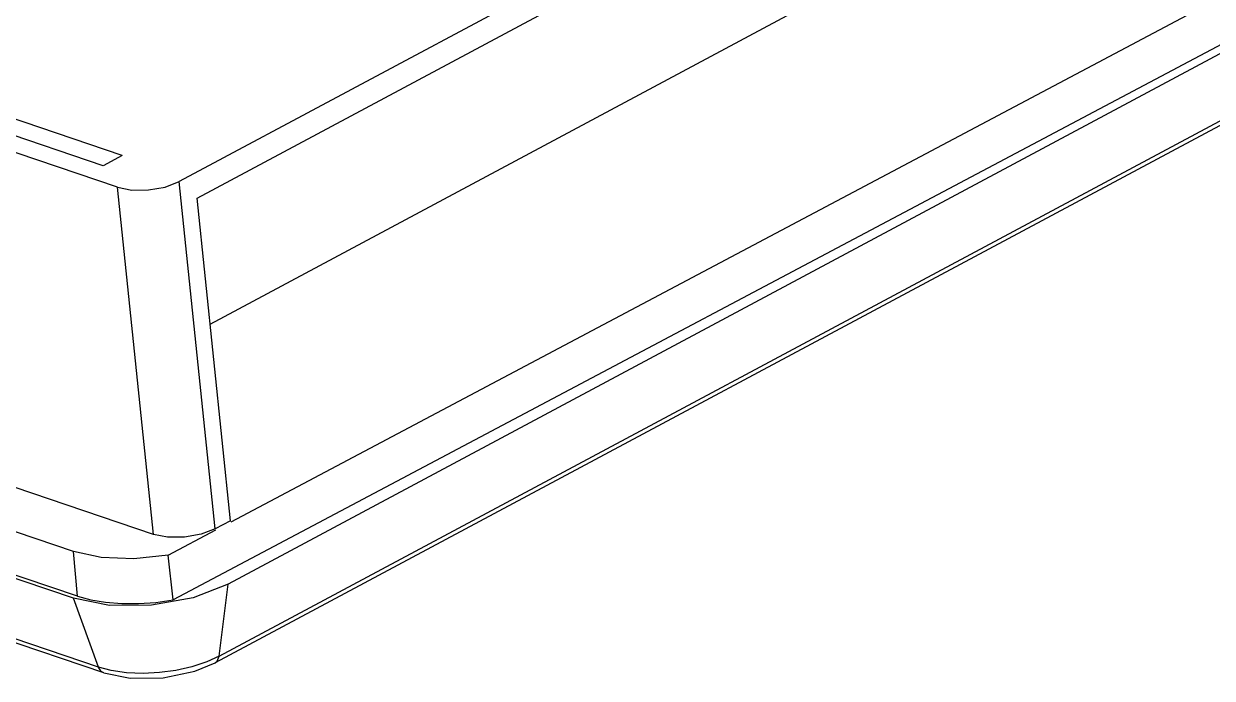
# Model space of a CAD drawing. Header units: millimetres. Extents: x 0 to 594, y 0 to 420.
# Drawn here: x 301.36 to 323, y 147.48 to 159.39 of the extents above; entities that cross this region are included whole.
import ezdxf

# ---------------------------------------------------------------- set-up
doc = ezdxf.new("R2010")
doc.units = ezdxf.units.MM
doc.header["$LTSCALE"] = 32.67
doc.layers.add('ASSEM_MEM', color=7, linetype='CONTINUOUS')

msp = doc.modelspace()

# ---------------------------------------------------------------- linework, layer by layer
at = {"layer": 'ASSEM_MEM', "color": 7, "linetype": 'CONTINUOUS'}
for p, q in [((302.265, 148.937), (101.14, 217.167)), ((302.334, 148.974), (101.21, 217.204)), ((302.716, 147.683), (101.591, 215.913)), ((302.813, 147.578), (101.688, 215.808)), ((349.369, 180.669), (304.189, 156.521)), ((304.512, 156.22), (343.318, 176.961)), ((305.131, 150.328), (345.07, 171.487)), ((344.538, 170.344), (304.078, 148.909)), ((344.54, 170.283), (305.081, 149.193)), ((304.914, 147.882), (344.607, 169.097)), ((344.162, 168.776), (304.841, 147.76)), ((304.75, 153.928), (322.855, 163.605)), ((303.062, 156.418), (299.094, 157.765)), ((303.149, 156.994), (301.061, 157.703)), ((302.802, 156.809), (300.714, 157.518)), ((303.149, 156.994), (302.802, 156.809)), ((304.843, 150.199), (304.189, 156.521)), ((303.717, 150.097), (303.062, 156.418)), ((305.12, 150.347), (304.512, 156.22)), ((303.717, 150.097), (300.607, 151.152)), ((302.262, 149.787), (299.569, 150.7)), ((305.12, 150.347), (304.843, 150.199)), ((303.987, 149.722), (304.853, 150.181)), ((304.843, 150.199), (304.59, 150.101)), ((302.334, 148.974), (302.262, 149.787)), ((304.078, 148.909), (303.987, 149.722)), ((305.081, 149.193), (304.442, 148.946)), ((304.914, 147.882), (305.081, 149.193)), ((302.918, 148.808), (302.265, 148.937)), ((302.716, 147.683), (302.265, 148.937)), ((304.442, 148.946), (303.683, 148.811)), ((303.683, 148.811), (302.918, 148.808)), ((304.914, 147.882), (304.688, 147.78)), ((302.946, 147.622), (302.716, 147.683)), ((304.841, 147.76), (304.843, 147.76))]:
    msp.add_line(p, q, dxfattribs=at)
for points in [[(303.062, 156.418), (303.324, 156.367), (303.63, 156.368), (303.934, 156.422), (304.189, 156.521)], [(304.59, 150.101), (304.283, 150.046), (303.975, 150.046), (303.717, 150.097)], [(303.987, 149.722), (303.36, 149.653), (302.764, 149.677), (302.262, 149.787)], [(302.334, 148.974), (302.577, 148.908), (302.848, 148.863)], [(303.447, 148.84), (303.762, 148.862), (304.078, 148.909)], [(302.848, 148.863), (303.14, 148.84), (303.447, 148.84)], [(304.843, 147.76), (304.881, 147.795), (304.914, 147.882)], [(302.812, 147.578), (302.768, 147.603), (302.716, 147.683)], [(302.812, 147.578), (303.295, 147.482), (303.897, 147.489), (304.475, 147.609), (304.843, 147.76)], [(303.529, 147.57), (303.229, 147.582), (302.946, 147.622)], [(304.125, 147.625), (303.827, 147.585), (303.529, 147.57)], [(304.688, 147.78), (304.415, 147.691), (304.125, 147.625)]]:
    msp.add_lwpolyline(points, dxfattribs=at)

doc.saveas('drawing.dxf')
